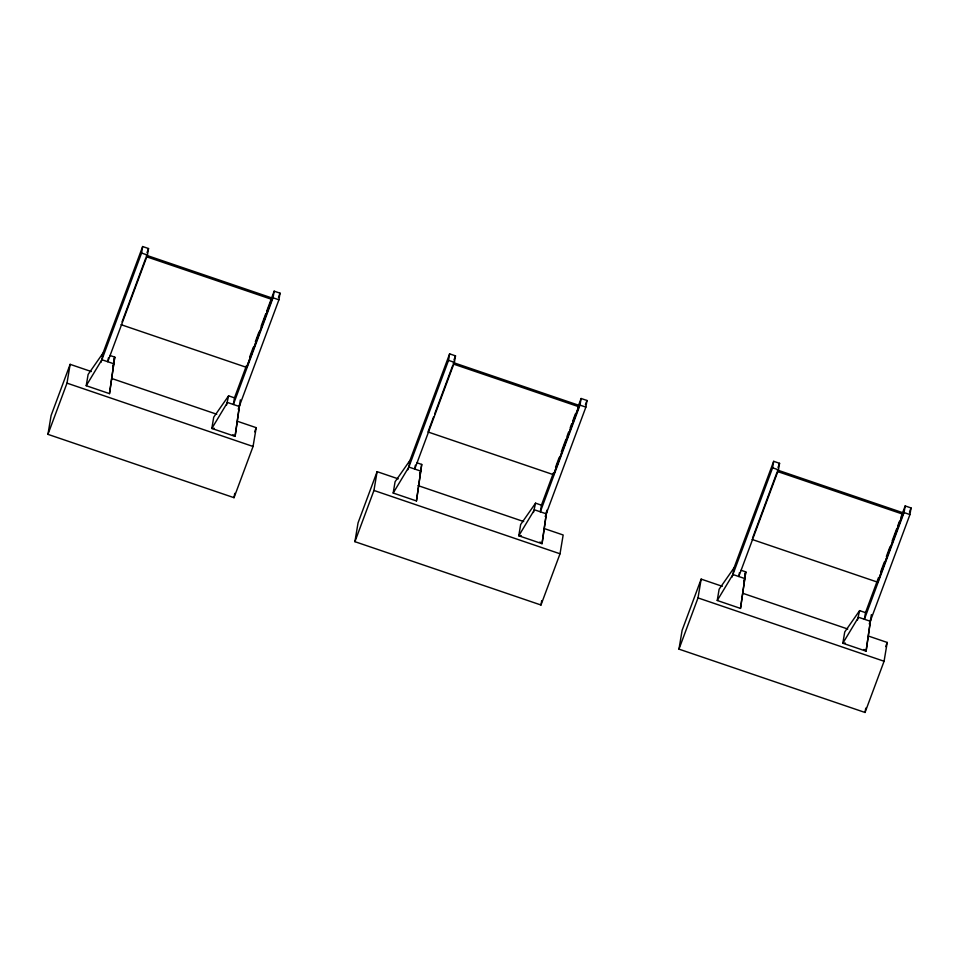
<?xml version="1.0" encoding="UTF-8"?>
<svg xmlns="http://www.w3.org/2000/svg" width="959" height="959" viewBox="0 0 959 959"><rect width="100%" height="100%" fill="white"/><g stroke="black" fill="none" stroke-linecap="round" stroke-linejoin="round"><path stroke-width="1.44" d="M240.349 399.855L235.087 436.381L211.831 428.457L213.713 417.177L228.602 395.851L234.475 397.853L233.361 404.482L273.051 297.793L274.154 291.164L280.028 293.166L278.925 299.795L238.24 409.181M417.021 462.825L421.72 464.432L416.446 500.946L393.19 493.034L395.072 481.754L409.961 460.428L408.858 467.057L393.19 493.034M546.918 510.152L542.039 543.693L518.783 535.781L520.665 524.501L535.554 503.175L541.439 505.177L540.325 511.806L580.003 405.118L581.118 398.488L586.992 400.478L585.877 407.119L545.203 516.505M871.371 614.635L866.097 651.161L842.841 643.237L844.735 631.957L859.612 610.631L865.497 612.633L864.383 619.262L904.061 512.574L905.176 505.944L911.05 507.946L909.947 514.575L869.262 623.961M86.226 385.71L101.894 359.733L103.009 353.104L88.12 374.43L86.226 385.71L109.494 393.634L114.756 357.108L110.057 355.513M239.69 403.835L235.087 436.381L232.941 434.667M416.446 500.946L421.72 464.432M546.642 511.159L542.039 543.693L539.893 541.991M717.248 600.49L732.916 574.513L734.019 567.884L719.13 589.21L717.248 600.49L740.504 608.414L745.778 571.888L741.079 570.281M870.7 618.615L866.097 651.161L863.951 649.447M237.88 421.433L256.209 427.666L253.056 446.474L234.02 497.685L47.95 434.355L51.091 415.547L70.139 364.336L91.285 371.541M47.95 434.355L66.998 383.144L70.139 364.336M107.995 360.44L108.427 357.839M109.494 393.634L114.756 357.108L113.761 359.805M100.887 362.43L141.572 253.044L142.663 246.535L148.537 248.537L147.446 255.046L107.768 361.735M228.602 395.851L226.492 405.178M246.619 367.405L272.128 298.057L146.535 255.31L146.307 256.676L271.9 299.424L246.619 367.405L121.026 324.657M234.02 497.685L234.739 493.346M271.9 299.424L272.128 298.057M544.844 528.757L563.161 534.99L560.02 553.787L540.972 605.009L354.914 541.679L358.055 522.871L377.103 471.66L398.237 478.853M354.914 541.679L373.95 490.457L377.103 471.66M415.379 465.163L414.732 469.059L454.41 362.37L455.501 355.861L449.627 353.859L408.966 463.125M407.851 469.754L448.536 360.368L449.627 353.859M535.554 503.175L533.444 512.502M553.583 474.729L579.092 405.381L453.487 362.634L453.259 364L578.852 406.748L553.583 474.729L427.99 431.97L433.66 416.709M540.972 605.009L541.703 600.67M578.852 406.748L579.092 405.381M868.902 636.213L887.219 642.446L884.078 661.254L865.03 712.465L678.972 649.135L682.113 630.327L701.161 579.116L722.307 586.309M678.972 649.135L698.008 597.913L701.161 579.116M739.005 575.22L739.437 572.619M740.504 608.414L745.778 571.888L744.771 574.585M731.909 577.21L772.594 467.824L773.685 461.315L779.559 463.317L778.468 469.826L738.79 576.515M859.612 610.631L857.502 619.958M877.641 582.185L903.15 512.837L777.557 470.09L777.317 471.456L902.922 514.204L877.641 582.185L752.048 539.438M865.03 712.465L865.761 708.126M902.922 514.204L903.15 512.837M102.002 355.801L142.663 246.535M146.991 252.708L148.537 248.537M122.057 321.876L145.792 258.067M112.647 366.434L113.653 363.737L101.894 359.733M234.475 397.853L246.487 365.571M249.616 357.144L253.272 347.314M255.358 341.704L259.014 331.874M261.1 326.252L265.799 313.617M266.842 310.812L274.154 291.164M278.47 297.374L280.028 293.166M254.662 431.826L256.209 427.666M453.955 360.033L455.501 355.861M434.691 413.94L452.744 365.391M419.61 473.758L420.605 471.061L408.858 467.057M541.439 505.177L553.439 472.883M555.537 467.273L559.181 457.443M561.279 451.833L565.978 439.198M567.021 436.393L568.579 432.173M570.149 427.966L571.72 423.758M572.763 420.941L575.376 413.928M577.977 406.904L581.118 398.488M585.422 404.698L586.992 400.478M733.024 570.581L773.685 461.315M778.013 467.489L779.559 463.317M752.563 538.047L776.802 472.847M743.669 581.214L744.663 578.517L732.916 574.513M865.497 612.633L878.54 577.534M880.638 571.924L884.294 562.094M886.38 556.484L890.036 546.654M892.122 541.032L896.821 528.397M897.864 525.592L899.434 521.384M900.992 517.177L905.176 505.944M909.48 512.154L911.05 507.946M885.684 646.606L887.219 642.446M214.277 428.313L211.831 428.457L227.487 402.48L239.247 406.484M521.24 535.637L518.783 535.781L534.451 509.804L546.198 513.808M845.299 643.093L842.841 643.237L858.509 617.26L870.257 621.264M141.572 253.044L147.446 255.046M273.051 297.793L278.925 299.795M772.594 467.824L778.468 469.826M904.061 512.574L909.947 514.575M448.536 360.368L454.41 362.37M580.003 405.118L585.877 407.119M112.431 378.733L216.734 414.24M743.441 593.513L847.756 629.02M417.98 485.578L523.698 521.552M66.998 383.144L253.056 446.474M698.008 597.913L884.078 661.254M373.95 490.457L560.02 553.787"/></g></svg>
